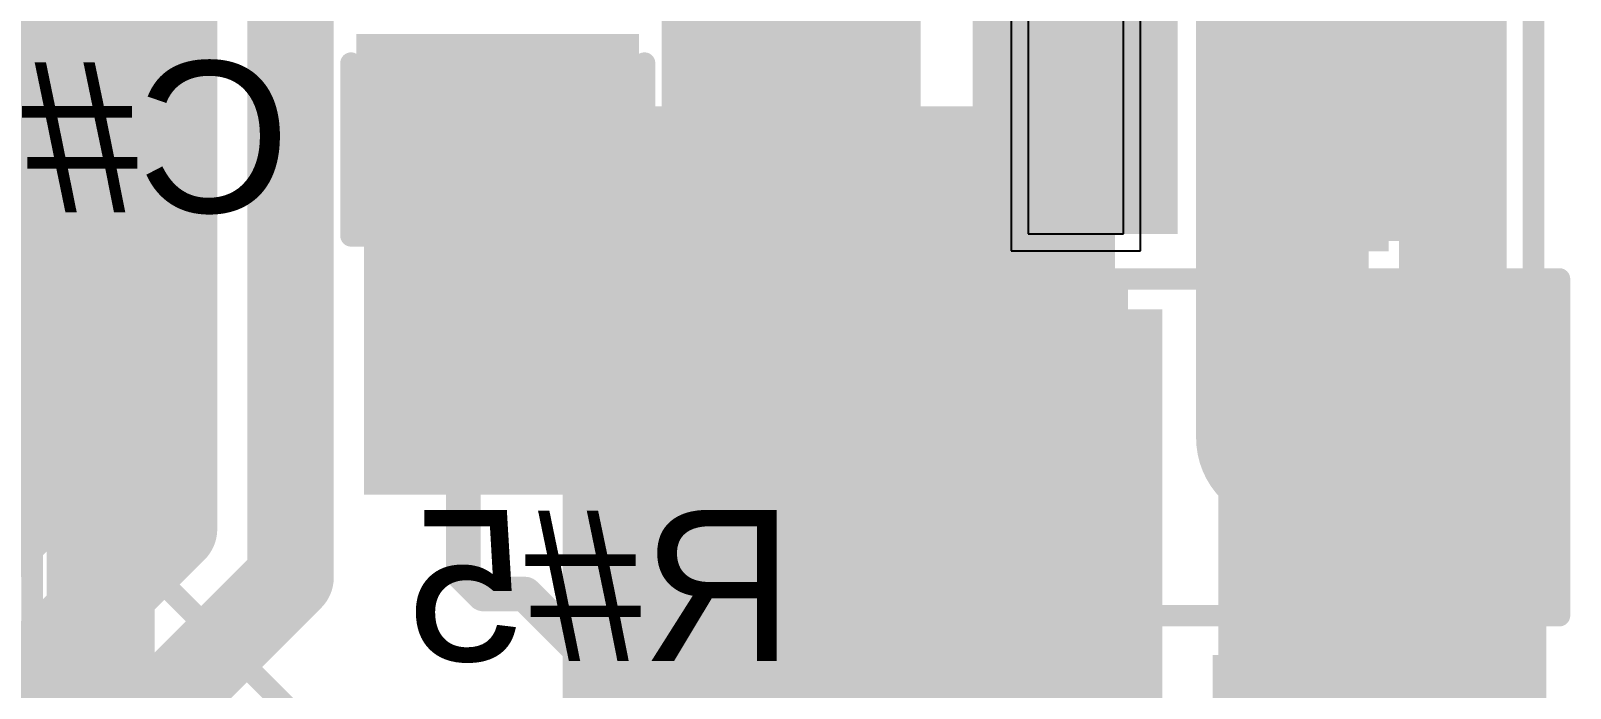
# Model space of a CAD drawing. Header units: millimetres. Extents: x -0.39 to 1.43, y -0.21 to 1.58.
# Drawn here: x 1.0608 to 1.4175, y 0.7812 to 0.9335 of the extents above; entities that cross this region are included whole.
import ezdxf

# ---------------------------------------------------------------- set-up
doc = ezdxf.new("R2010")
doc.units = ezdxf.units.MM
doc.header["$MEASUREMENT"] = 0
for name, color, linetype in [('BottomLayer', 5, 'Continuous'), ('BottomOverlay', 54, 'Continuous'), ('BottomPaste', 16, 'Continuous'), ('BottomSolder', 6, 'Continuous'), ('TopLayer', 1, 'Continuous'), ('TopOverlay', 2, 'Continuous'), ('TopPaste', 8, 'Continuous'), ('TopSolder', 216, 'Continuous'), ('ViaHoleLayer', 16, 'Continuous')]:
    doc.layers.add(name, color=color, linetype=linetype)
doc.styles.add('Arial', font='', dxfattribs={"height": 0.2})
doc.styles.get('Arial').set_extended_font_data('Arial')

# ---------------------------------------------------------------- blocks, each defined once
blk = doc.blocks.new('R___1206_B_7')
at = {"layer": 'BottomLayer'}
for points in [[(-0.08, 0.035), (-0.02, 0.035), (-0.02, -0.035), (-0.08, -0.035)], [(0.02, 0.035), (0.08, 0.035), (0.08, -0.035), (0.02, -0.035)]]:
    blk.add_hatch(color=5, dxfattribs=at).paths.add_polyline_path(points)
at = {"layer": 'BottomPaste'}
for points in [[(-0.08, 0.035), (-0.02, 0.035), (-0.02, -0.035), (-0.08, -0.035)], [(0.02, 0.035), (0.08, 0.035), (0.08, -0.035), (0.02, -0.035)]]:
    blk.add_hatch(color=16, dxfattribs=at).paths.add_polyline_path(points)
at = {"layer": 'BottomSolder'}
for points in [[(-0.084, 0.039), (-0.016, 0.039), (-0.016, -0.039), (-0.084, -0.039)], [(0.016, 0.039), (0.084, 0.039), (0.084, -0.039), (0.016, -0.039)]]:
    blk.add_hatch(color=6, dxfattribs=at).paths.add_polyline_path(points)
at = {"layer": 'BottomOverlay', "const_width": 0.005}
for points in [[(0.084, 0.039), (-0.084, 0.039)], [(-0.084, 0.039), (-0.084, -0.039)], [(0.084, 0.039), (0.084, -0.039)], [(0.084, -0.039), (-0.084, -0.039)]]:
    blk.add_lwpolyline(points, dxfattribs=at)
at = {"layer": 'BottomOverlay', "const_width": 0.0025}
for points in [[(-0.08525, 0.039, 1), (-0.08275, 0.039, 1)], [(-0.08525, 0.039, 1), (-0.08275, 0.039, 1)], [(0.08275, 0.039, 1), (0.08525, 0.039, 1)], [(0.08275, 0.039, 1), (0.08525, 0.039, 1)], [(-0.08525, -0.039, 1), (-0.08275, -0.039, 1)], [(-0.08525, -0.039, 1), (-0.08275, -0.039, 1)], [(0.08275, -0.039, 1), (0.08525, -0.039, 1)], [(0.08275, -0.039, 1), (0.08525, -0.039, 1)]]:
    blk.add_lwpolyline(points, format="xyb", close=True, dxfattribs=at)
blk = doc.blocks.new('R__0603_B_8')
at = {"layer": 'BottomLayer'}
for points in [[(-0.045, -0.0175), (-0.045, 0.0175), (-0.015, 0.0175), (-0.015, -0.0175)], [(0.015, -0.0175), (0.015, 0.0175), (0.045, 0.0175), (0.045, -0.0175)]]:
    blk.add_hatch(color=5, dxfattribs=at).paths.add_polyline_path(points)
at = {"layer": 'BottomPaste'}
for points in [[(-0.045, -0.0175), (-0.045, 0.0175), (-0.015, 0.0175), (-0.015, -0.0175)], [(0.015, -0.0175), (0.015, 0.0175), (0.045, 0.0175), (0.045, -0.0175)]]:
    blk.add_hatch(color=16, dxfattribs=at).paths.add_polyline_path(points)
at = {"layer": 'BottomSolder'}
for points in [[(-0.049, -0.0215), (-0.049, 0.0215), (-0.011, 0.0215), (-0.011, -0.0215)], [(0.011, -0.0215), (0.011, 0.0215), (0.049, 0.0215), (0.049, -0.0215)]]:
    blk.add_hatch(color=6, dxfattribs=at).paths.add_polyline_path(points)
at = {"layer": 'BottomOverlay', "const_width": 0.005}
for points in [[(-0.048, -0.021), (-0.048, 0.021)], [(-0.048, 0.021), (0.048, 0.021)], [(0.048, -0.021), (0.048, 0.021)], [(-0.048, -0.021), (0.048, -0.021)]]:
    blk.add_lwpolyline(points, dxfattribs=at)
at = {"layer": 'BottomOverlay', "const_width": 0.0025}
for points in [[(-0.04925, 0.021, 1), (-0.04675, 0.021, 1)], [(-0.04925, 0.021, 1), (-0.04675, 0.021, 1)], [(0.04675, 0.021, 1), (0.04925, 0.021, 1)], [(0.04675, 0.021, 1), (0.04925, 0.021, 1)], [(-0.04925, -0.021, 1), (-0.04675, -0.021, 1)], [(-0.04925, -0.021, 1), (-0.04675, -0.021, 1)], [(0.04675, -0.021, 1), (0.04925, -0.021, 1)], [(0.04675, -0.021, 1), (0.04925, -0.021, 1)]]:
    blk.add_lwpolyline(points, format="xyb", close=True, dxfattribs=at)
blk = doc.blocks.new('HY951180A_13')
at = {"layer": 'TopOverlay', "const_width": 0.005}
blk.add_lwpolyline([(-0.331, -0.331), (0.331, -0.331)], dxfattribs=at)
blk = doc.blocks.new('VKMD1001J101MV_17')
at = {"layer": 'TopLayer'}
blk.add_hatch(color=1, dxfattribs=at).paths.add_polyline_path([(-0.20768, 0.02756), (-0.0502, 0.02756), (-0.0502, -0.02756), (-0.20768, -0.02756)])
at = {"layer": 'TopPaste'}
blk.add_hatch(color=8, dxfattribs=at).paths.add_polyline_path([(-0.20768, 0.02756), (-0.0502, 0.02756), (-0.0502, -0.02756), (-0.20768, -0.02756)])
at = {"layer": 'TopSolder'}
blk.add_hatch(color=216, dxfattribs=at).paths.add_polyline_path([(-0.21168, 0.03156), (-0.0462, 0.03156), (-0.0462, -0.03156), (-0.21168, -0.03156)])
at = {"layer": 'TopOverlay', "const_width": 0.005}
for points in [[(-0.107, 0.166), (-0.167, 0.106)], [(-0.107, 0.166), (0.167, 0.166)], [(-0.167, -0.106), (-0.107, -0.166)], [(-0.107, -0.166), (0.167, -0.166)]]:
    blk.add_lwpolyline(points, dxfattribs=at)
at = {"layer": 'TopOverlay', "const_width": 0.0025}
for points in [[(-0.10825, 0.166, 1), (-0.10575, 0.166, 1)], [(-0.10825, 0.166, 1), (-0.10575, 0.166, 1)], [(-0.10825, -0.166, 1), (-0.10575, -0.166, 1)], [(-0.10825, -0.166, 1), (-0.10575, -0.166, 1)]]:
    blk.add_lwpolyline(points, format="xyb", close=True, dxfattribs=at)
blk = doc.blocks.new('SOT_89_B_27')
at = {"layer": 'BottomLayer'}
for points in [[(-0.0685, 0.02874), (-0.04961, 0.02874), (-0.04961, -0.02638), (-0.0685, -0.02638)], [(-0.01102, 0.02884), (0.01102, 0.02884), (0.01102, -0.0312), (-0.01102, -0.0312)], [(0.04961, 0.02874), (0.0685, 0.02874), (0.0685, -0.02638), (0.04961, -0.02638)]]:
    blk.add_hatch(color=5, dxfattribs=at).paths.add_polyline_path(points)
at = {"layer": 'BottomPaste'}
for points in [[(-0.0685, 0.02874), (-0.04961, 0.02874), (-0.04961, -0.02638), (-0.0685, -0.02638)], [(-0.01102, 0.02884), (0.01102, 0.02884), (0.01102, -0.0312), (-0.01102, -0.0312)], [(0.04961, 0.02874), (0.0685, 0.02874), (0.0685, -0.02638), (0.04961, -0.02638)]]:
    blk.add_hatch(color=16, dxfattribs=at).paths.add_polyline_path(points)
at = {"layer": 'BottomSolder'}
for points in [[(-0.0725, 0.03274), (-0.04561, 0.03274), (-0.04561, -0.03038), (-0.0725, -0.03038)], [(0.04561, 0.03274), (0.0725, 0.03274), (0.0725, -0.03038), (0.04561, -0.03038)], [(-0.01102, 0.02884), (0.01102, 0.02884), (0.01102, -0.0312), (-0.01102, -0.0312)]]:
    blk.add_hatch(color=6, dxfattribs=at).paths.add_polyline_path(points)
at = {"layer": 'BottomLayer'}
for p, q in [((0.01102, 0.02874), (-0.01102, 0.02874)), ((-0.01102, 0.02874), (-0.01102, -0.0313)), ((0.01102, -0.0313), (0.01102, 0.02874))]:
    blk.add_line(p, q, dxfattribs=at)
at = {"layer": 'BottomOverlay'}
for points, const_width in [([(-0.07756, 0.0195, 1), (-0.08544, 0.0195, 1)], 0.00787), ([(-0.08741, 0.0195, 1), (-0.08347, 0.0195, 1)], 0.00394), ([(-0.07953, 0.0195, 1), (-0.07559, 0.0195, 1)], 0.00394), ([(-0.0918, -0.01043, 1), (-0.0893, -0.01043, 1)], 0.0025), ([(0.0893, -0.01043, 1), (0.0918, -0.01043, 1)], 0.0025)]:
    blk.add_lwpolyline(points, format="xyb", close=True, dxfattribs=dict(at, const_width=const_width))
at = {"layer": 'BottomOverlay', "const_width": 0.005}
for points in [[(-0.09055, -0.01043), (-0.09055, -0.1128)], [(0.09055, -0.01043), (0.09055, -0.1128)]]:
    blk.add_lwpolyline(points, dxfattribs=at)
at = {"layer": 'BottomSolder'}
for p, q in [((0.01496, 0.03268), (-0.01496, 0.03268)), ((-0.01496, 0.03268), (-0.01496, -0.0313)), ((0.01496, -0.0313), (0.01496, 0.03268))]:
    blk.add_line(p, q, dxfattribs=at)
blk = doc.blocks.new('C__0805_B_42')
at = {"layer": 'BottomLayer'}
for points in [[(-0.06, 0.03), (-0.02, 0.03), (-0.02, -0.03), (-0.06, -0.03)], [(0.02, 0.03), (0.06, 0.03), (0.06, -0.03), (0.02, -0.03)]]:
    blk.add_hatch(color=5, dxfattribs=at).paths.add_polyline_path(points)
at = {"layer": 'BottomPaste'}
for points in [[(-0.06, 0.03), (-0.02, 0.03), (-0.02, -0.03), (-0.06, -0.03)], [(0.02, 0.03), (0.06, 0.03), (0.06, -0.03), (0.02, -0.03)]]:
    blk.add_hatch(color=16, dxfattribs=at).paths.add_polyline_path(points)
at = {"layer": 'BottomSolder'}
for points in [[(-0.06276, 0.03276), (-0.01724, 0.03276), (-0.01724, -0.03276), (-0.06276, -0.03276)], [(0.01724, 0.03276), (0.06276, 0.03276), (0.06276, -0.03276), (0.01724, -0.03276)]]:
    blk.add_hatch(color=6, dxfattribs=at).paths.add_polyline_path(points)
at = {"layer": 'BottomOverlay', "const_width": 0.005}
for points in [[(-0.064, -0.034), (-0.064, 0.034)], [(-0.024, 0.034), (-0.064, 0.034)], [(0.064, 0.034), (0.024, 0.034)], [(0.064, -0.034), (0.064, 0.034)], [(-0.024, -0.034), (-0.064, -0.034)], [(0.064, -0.034), (0.024, -0.034)]]:
    blk.add_lwpolyline(points, dxfattribs=at)
at = {"layer": 'BottomOverlay', "const_width": 0.0025}
for points in [[(-0.06525, 0.034, 1), (-0.06275, 0.034, 1)], [(-0.06525, 0.034, 1), (-0.06275, 0.034, 1)], [(-0.02525, 0.034, 1), (-0.02275, 0.034, 1)], [(0.02275, 0.034, 1), (0.02525, 0.034, 1)], [(0.06275, 0.034, 1), (0.06525, 0.034, 1)], [(0.06275, 0.034, 1), (0.06525, 0.034, 1)], [(-0.06525, -0.034, 1), (-0.06275, -0.034, 1)], [(-0.06525, -0.034, 1), (-0.06275, -0.034, 1)], [(-0.02525, -0.034, 1), (-0.02275, -0.034, 1)], [(0.02275, -0.034, 1), (0.02525, -0.034, 1)], [(0.06275, -0.034, 1), (0.06525, -0.034, 1)], [(0.06275, -0.034, 1), (0.06525, -0.034, 1)]]:
    blk.add_lwpolyline(points, format="xyb", close=True, dxfattribs=at)
blk = doc.blocks.new('C__0603_B_71')
at = {"layer": 'BottomLayer'}
for points in [[(-0.045, -0.0175), (-0.045, 0.0175), (-0.015, 0.0175), (-0.015, -0.0175)], [(0.015, -0.0175), (0.015, 0.0175), (0.045, 0.0175), (0.045, -0.0175)]]:
    blk.add_hatch(color=5, dxfattribs=at).paths.add_polyline_path(points)
at = {"layer": 'BottomPaste'}
for points in [[(-0.045, -0.0175), (-0.045, 0.0175), (-0.015, 0.0175), (-0.015, -0.0175)], [(0.015, -0.0175), (0.015, 0.0175), (0.045, 0.0175), (0.045, -0.0175)]]:
    blk.add_hatch(color=16, dxfattribs=at).paths.add_polyline_path(points)
at = {"layer": 'BottomSolder'}
for points in [[(-0.04736, -0.01986), (-0.04736, 0.01986), (-0.01264, 0.01986), (-0.01264, -0.01986)], [(0.01264, -0.01986), (0.01264, 0.01986), (0.04736, 0.01986), (0.04736, -0.01986)]]:
    blk.add_hatch(color=6, dxfattribs=at).paths.add_polyline_path(points)
at = {"layer": 'BottomOverlay', "const_width": 0.005}
for points in [[(-0.049, -0.021), (-0.049, 0.021)], [(-0.049, 0.021), (-0.018, 0.021)], [(0.018, 0.021), (0.049, 0.021)], [(0.049, -0.021), (0.049, 0.021)], [(-0.049, -0.021), (-0.018, -0.021)], [(0.018, -0.021), (0.049, -0.021)]]:
    blk.add_lwpolyline(points, dxfattribs=at)
at = {"layer": 'BottomOverlay', "const_width": 0.0025}
for points in [[(-0.05025, 0.021, 1), (-0.04775, 0.021, 1)], [(-0.05025, 0.021, 1), (-0.04775, 0.021, 1)], [(-0.01925, 0.021, 1), (-0.01675, 0.021, 1)], [(0.01675, 0.021, 1), (0.01925, 0.021, 1)], [(0.04775, 0.021, 1), (0.05025, 0.021, 1)], [(0.04775, 0.021, 1), (0.05025, 0.021, 1)], [(-0.05025, -0.021, 1), (-0.04775, -0.021, 1)], [(-0.05025, -0.021, 1), (-0.04775, -0.021, 1)], [(-0.01925, -0.021, 1), (-0.01675, -0.021, 1)], [(0.01675, -0.021, 1), (0.01925, -0.021, 1)], [(0.04775, -0.021, 1), (0.05025, -0.021, 1)], [(0.04775, -0.021, 1), (0.05025, -0.021, 1)]]:
    blk.add_lwpolyline(points, format="xyb", close=True, dxfattribs=at)

msp = doc.modelspace()

# ---------------------------------------------------------------- hatches: boundary and pattern name
at = {"layer": 'BottomLayer'}
for points in [[(1.338, 0.8848), (1.397, 0.8848), (1.397, 1.179), (1.338, 1.179)], [(1.279, 0.88644), (1.32657, 0.88644), (1.32657, 1.125), (1.279, 1.125)], [(1.207, 0.834), (1.242, 0.834), (1.242, 0.945), (1.207, 0.945)], [(1.233, 0.879), (1.267, 0.879), (1.267, 0.945), (1.233, 0.945)], [(1.138, 0.826), (1.199, 0.826), (1.199, 0.93), (1.138, 0.93)], [(1.249, 0.75), (1.323, 0.75), (1.323, 0.869), (1.249, 0.869)], [(1.336, 0.731), (1.412, 0.731), (1.412, 0.87), (1.336, 0.87)]]:
    msp.add_hatch(color=5, dxfattribs=at).paths.add_polyline_path(points)
h = msp.add_hatch(color=5, dxfattribs=at)
edge = h.paths.add_edge_path()
edge.add_arc((1.293, 0.9), 0.01181, 0, 360)
h = msp.add_hatch(color=5, dxfattribs=at)
edge = h.paths.add_edge_path()
edge.add_arc((1.35081, 0.84219), 0.01181, 0, 360)
at = {"layer": 'TopLayer'}
for points in [[(1.184, 0.545), (1.27351, 0.545), (1.27351, 0.916), (1.184, 0.916)], [(1.264, 0.87), (1.312, 0.87), (1.312, 0.916), (1.264, 0.916)]]:
    msp.add_hatch(color=1, dxfattribs=at).paths.add_polyline_path(points)
h = msp.add_hatch(color=1, dxfattribs=at)
edge = h.paths.add_edge_path()
edge.add_arc((1.293, 0.9), 0.01181, 0, 360)
h = msp.add_hatch(color=1, dxfattribs=at)
edge = h.paths.add_edge_path()
edge.add_arc((1.35081, 0.84219), 0.01181, 0, 360)
at = {"layer": 'ViaHoleLayer'}
h = msp.add_hatch(color=16, dxfattribs=at)
edge = h.paths.add_edge_path()
edge.add_arc((1.293, 0.9), 0.00591, 0, 360)
h = msp.add_hatch(color=16, dxfattribs=at)
edge = h.paths.add_edge_path()
edge.add_arc((1.35081, 0.84219), 0.00591, 0, 360)

# ---------------------------------------------------------------- linework, layer by layer
at = {"layer": 'BottomLayer'}
for points, const_width in [([(1.067, 0.843), (1.067, 1.08647)], 0.02), ([(1.094, 0.81804), (1.094, 1.07528)], 0.02), ([(1.121, 0.80685), (1.121, 1.01038)], 0.02), ([(1.303, 0.91), (1.303, 0.99163)], 0.008), ([(1.293, 0.9), (1.303, 0.91)], 0.008), ([(0.86166, 0.63766), (1.067, 0.843)], 0.02), ([(1.161, 0.80769), (1.161, 0.852)], 0.008), ([(1.29853, 0.81447), (1.29853, 0.851)], 0.008), ([(1.06728, 0.79132), (1.094, 0.81804)], 0.02), ([(1.29853, 0.81447), (1.307, 0.806)], 0.008), ([(1.07847, 0.76432), (1.121, 0.80685)], 0.02), ([(1.161, 0.80769), (1.16569, 0.803)], 0.008), ([(1.16569, 0.803), (1.17531, 0.803)], 0.008), ([(1.17531, 0.803), (1.19133, 0.78698)], 0.008), ([(0.92511, 0.64915), (1.06728, 0.79132)], 0.02), ([(1.06728, 0.79132), (1.06728, 0.79132)], 0.02), ([(1.31882, 0.70269), (1.31882, 0.79831)], 0.008), ([(1.3675, 0.65473), (1.3675, 0.7935)], 0.008), ([(1.19133, 0.65104), (1.19133, 0.78698)], 0.008)]:
    msp.add_lwpolyline(points, dxfattribs=dict(at, const_width=const_width))
for points, const_width in [([(1.301, 0.91, 1), (1.305, 0.91, 1)], 0.004), ([(1.301, 0.91, 1), (1.305, 0.91, 1)], 0.004), ([(1.291, 0.9, 1), (1.295, 0.9, 1)], 0.004), ([(1.062, 0.843, 1), (1.072, 0.843, 1)], 0.01), ([(1.062, 0.843, 1), (1.072, 0.843, 1)], 0.01), ([(1.159, 0.852, 1), (1.163, 0.852, 1)], 0.004), ([(1.29653, 0.851, 1), (1.30053, 0.851, 1)], 0.004), ([(1.089, 0.81804, 1), (1.099, 0.81804, 1)], 0.01), ([(1.089, 0.81804, 1), (1.099, 0.81804, 1)], 0.01), ([(1.29653, 0.81447, 1), (1.30053, 0.81447, 1)], 0.004), ([(1.29653, 0.81447, 1), (1.30053, 0.81447, 1)], 0.004), ([(1.116, 0.80685, 1), (1.126, 0.80685, 1)], 0.01), ([(1.116, 0.80685, 1), (1.126, 0.80685, 1)], 0.01), ([(1.159, 0.80769, 1), (1.163, 0.80769, 1)], 0.004), ([(1.159, 0.80769, 1), (1.163, 0.80769, 1)], 0.004), ([(1.305, 0.806, 1), (1.309, 0.806, 1)], 0.004), ([(1.16369, 0.803, 1), (1.16769, 0.803, 1)], 0.004), ([(1.16369, 0.803, 1), (1.16769, 0.803, 1)], 0.004), ([(1.17331, 0.803, 1), (1.17731, 0.803, 1)], 0.004), ([(1.17331, 0.803, 1), (1.17731, 0.803, 1)], 0.004), ([(1.06228, 0.79132, 1), (1.07228, 0.79132, 1)], 0.01), ([(1.06228, 0.79132, 1), (1.07228, 0.79132, 1)], 0.01), ([(1.06228, 0.79132, 1), (1.07228, 0.79132, 1)], 0.01), ([(1.06228, 0.79132, 1), (1.07228, 0.79132, 1)], 0.01), ([(1.31682, 0.79831, 1), (1.32082, 0.79831, 1)], 0.004), ([(1.3655, 0.7935, 1), (1.3695, 0.7935, 1)], 0.004), ([(1.18933, 0.78698, 1), (1.19333, 0.78698, 1)], 0.004), ([(1.18933, 0.78698, 1), (1.19333, 0.78698, 1)], 0.004)]:
    msp.add_lwpolyline(points, format="xyb", close=True, dxfattribs=dict(at, const_width=const_width))
at = {"layer": 'TopLayer'}
for points, const_width in [([(1.39031, 0.71219), (1.39031, 1.25069)], 0.025), ([(1.077, 0.84308), (1.077, 1.205)], 0.025), ([(1.35081, 0.83919), (1.35081, 0.96557)], 0.04), ([(1.03102, 0.7971), (1.077, 0.84308)], 0.025), ([(1.077, 0.686), (1.077, 0.84308)], 0.025)]:
    msp.add_lwpolyline(points, dxfattribs=dict(at, const_width=const_width))
for points, const_width in [([(1.34081, 0.83919, 1), (1.36081, 0.83919, 1)], 0.02), ([(1.07075, 0.84308, 1), (1.08325, 0.84308, 1)], 0.0125), ([(1.07075, 0.84308, 1), (1.08325, 0.84308, 1)], 0.0125), ([(1.07075, 0.84308, 1), (1.08325, 0.84308, 1)], 0.0125)]:
    msp.add_lwpolyline(points, format="xyb", close=True, dxfattribs=dict(at, const_width=const_width))

# ---------------------------------------------------------------- block references
for name, p, rotation in [('HY951180A_13', (0.73009, 1.03301), 90), ('VKMD1001J101MV_17', (1.243, 0.92694), 90), ('SOT_89_B_27', (1.30295, 0.91518), 180), ('C__0805_B_42', (1.169, 0.95), 270), ('R___1206_B_7', (1.331, 0.837), 180)]:
    msp.add_blockref(name, p, dxfattribs=dict(rotation=rotation))
for name, p in [('R__0603_B_8', (1.191, 0.852)), ('C__0603_B_71', (1.322, 0.769))]:
    msp.add_blockref(name, p)

# ---------------------------------------------------------------- texts
at = {"layer": 'BottomOverlay', "style": 'Arial', "text_generation_flag": 2}
for s, p in [('C#7', (1.121, 0.89141)), ('R#5', (1.23765, 0.78751))]:
    msp.add_text(s, height=0.035, dxfattribs=at).set_placement(p)

doc.saveas('drawing.dxf')
